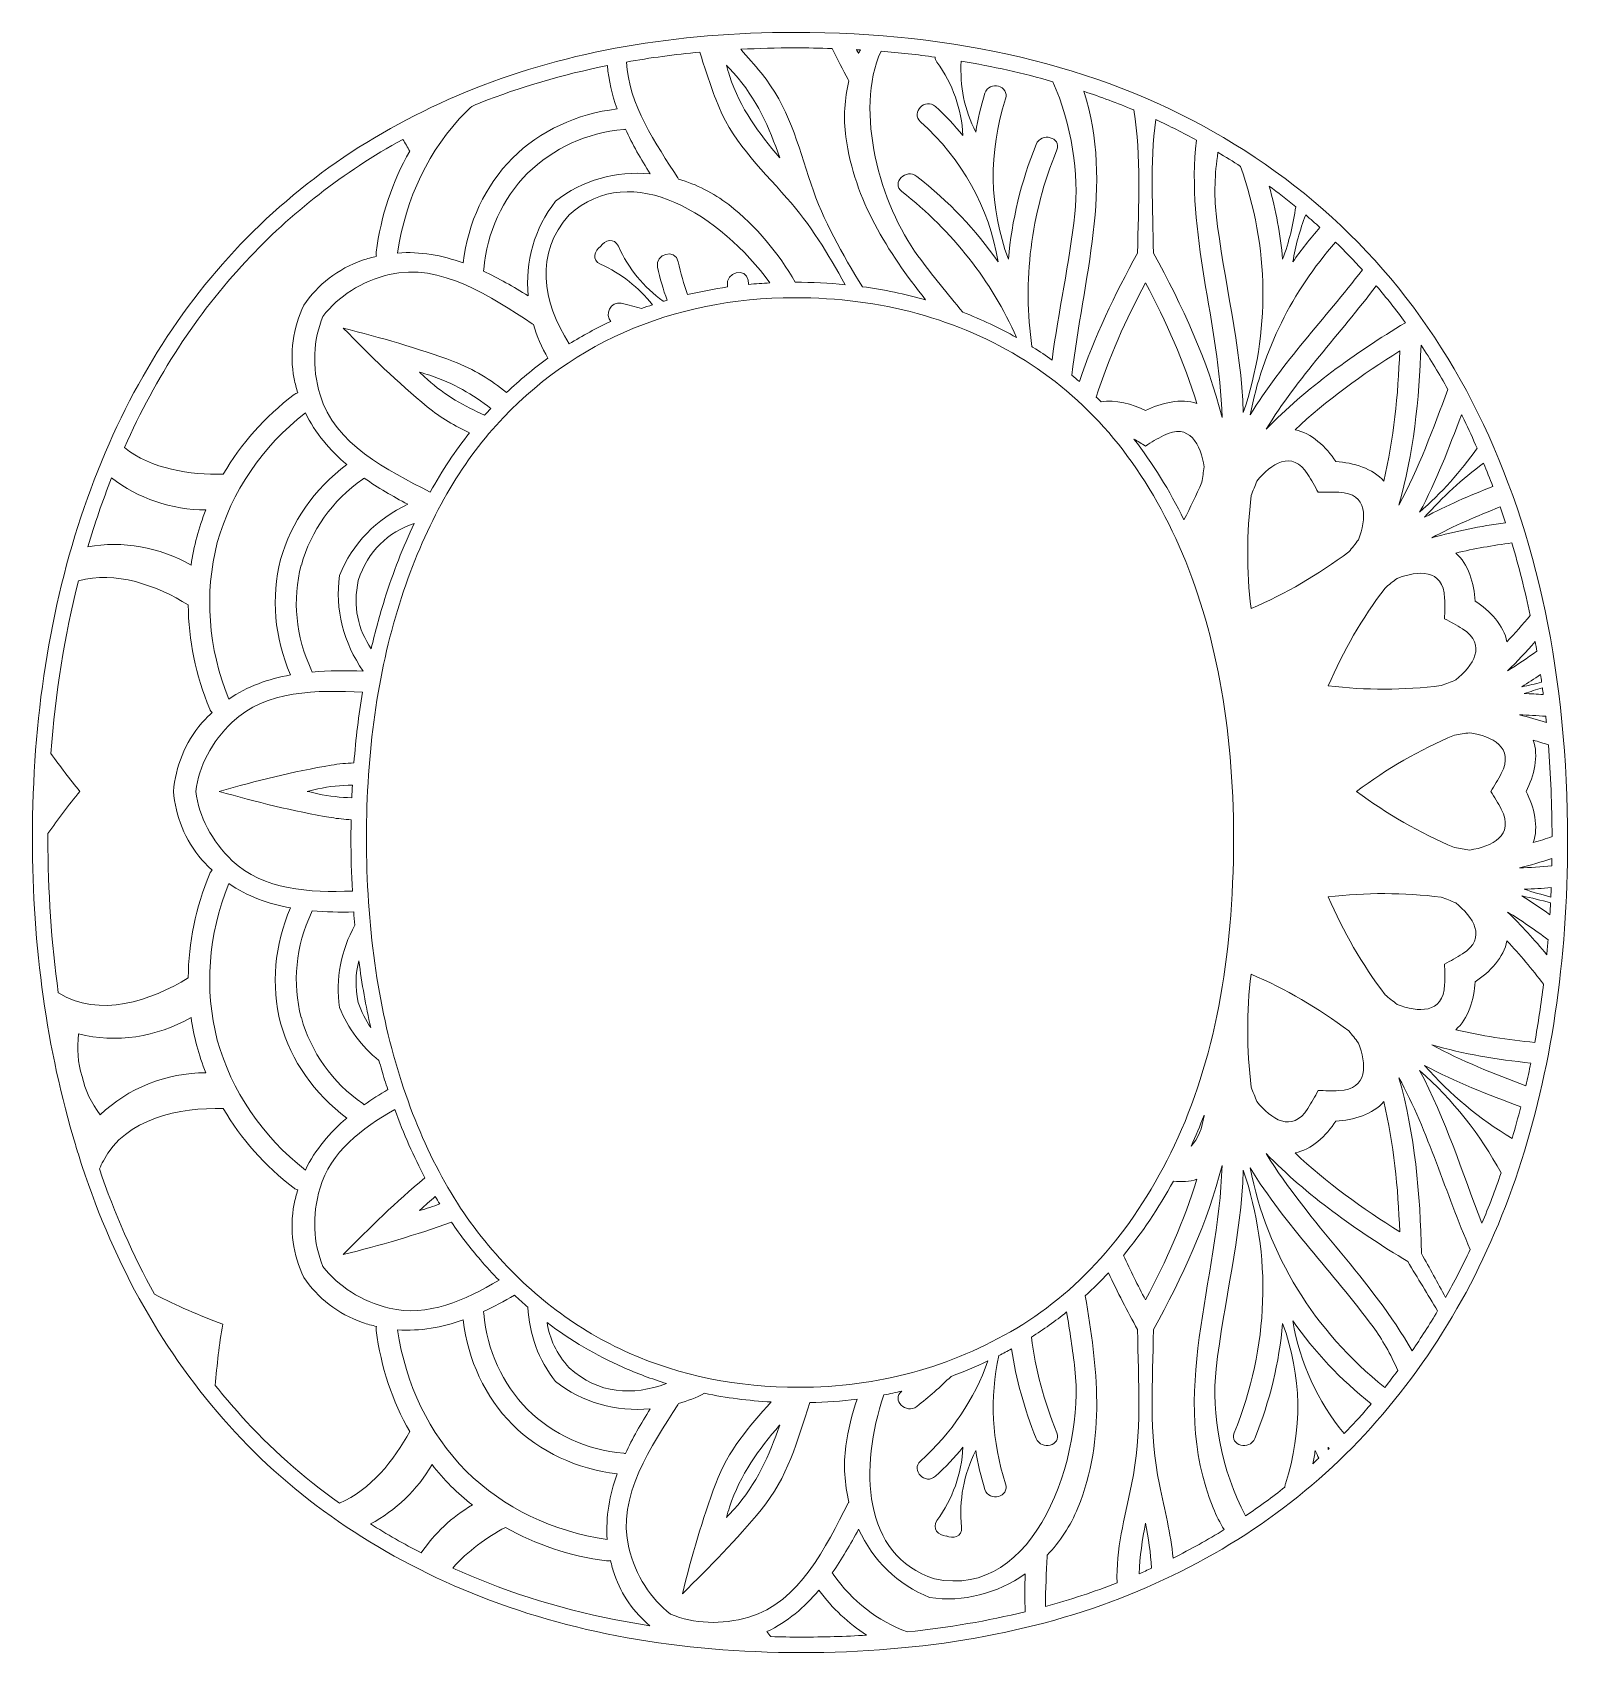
# Model space of a CAD drawing. Extents: x -703 to 2528, y -2539 to -41.
# Drawn here: x 51.6 to 448.4, y -2539.4 to -2120.6 of the extents above; entities that cross this region are included whole.
import ezdxf

# ---------------------------------------------------------------- set-up
doc = ezdxf.new("R2010")
doc.units = 0
doc.header["$MEASUREMENT"] = 0
doc.layers.add('Layer 1', color=7, linetype='Continuous', lineweight=0)

# ---------------------------------------------------------------- blocks, each defined once
blk = doc.blocks.new('Block_1')
at = {"layer": 'Layer 1', "true_color": 0xf8cbe3, "transparency": 33554687}
h = blk.add_hatch(color=254, dxfattribs=at)
h.dxf.hatch_style = 2
h.paths.add_polyline_path([(131.94, -2436.51), (131.94, -2436.51), (131.94, -2436.51)])
h = blk.add_hatch(color=254, dxfattribs=at)
h.dxf.hatch_style = 2
h.paths.add_polyline_path([(219.59, -2524.16), (219.59, -2524.16), (219.59, -2524.16)])
at = {"layer": 'Layer 1'}
for points in [[(131.94, -2436.51), (131.94, -2436.51), (131.94, -2436.51)], [(219.59, -2524.16), (219.59, -2524.16), (219.59, -2524.16)]]:
    blk.add_lwpolyline(points, close=True, dxfattribs=at)
for points, knots in [([(425.24, -2219), (409.81, -2187.69), (386.76, -2163.19), (356.72, -2146.2), (326.73, -2129.23), (290.37, -2120.63), (248.63, -2120.63), (217.88, -2120.63), (190.02, -2125.51), (165.82, -2135.14), (141.58, -2144.78), (120.71, -2158.89), (103.81, -2177.08), (86.92, -2195.26), (73.84, -2217.59), (64.95, -2243.45), (56.07, -2269.25), (51.57, -2298), (51.57, -2328.91), (51.57, -2356.98), (55.31, -2383.58), (62.69, -2408.08), (62.75, -2408.32), (62.83, -2408.55), (62.9, -2408.79), (63.38, -2410.38), (63.88, -2411.95), (64.39, -2413.52), (72.92, -2439.57), (85.72, -2462.17), (102.42, -2480.71), (119.14, -2499.27), (140.28, -2513.85), (165.26, -2524.04), (190.18, -2534.21), (218.79, -2539.37), (250.27, -2539.37), (281.93, -2539.37), (310.44, -2534.35), (335.01, -2524.45), (359.61, -2514.54), (380.66, -2500.01), (397.57, -2481.26), (414.46, -2462.53), (427.3, -2440.11), (435.74, -2414.62), (444.16, -2389.18), (448.43, -2360.52), (448.43, -2329.45), (448.43, -2287.39), (440.63, -2250.23), (425.24, -2219)], [0, 0, 0, 0, 1, 1, 1, 2, 2, 2, 3, 3, 3, 4, 4, 4, 5, 5, 5, 6, 6, 6, 7, 7, 7, 8, 8, 8, 9, 9, 9, 10, 10, 10, 11, 11, 11, 12, 12, 12, 13, 13, 13, 14, 14, 14, 15, 15, 15, 16, 16, 16, 17, 17, 17, 17]), ([(228.2, -2137.88), (232.16, -2148.43), (239.3, -2155.23), (246.62, -2163.43), (252.7, -2170.24), (257.3, -2177.94), (261.67, -2185.83), (257.46, -2185.42), (253.16, -2185.21), (248.78, -2185.2), (244.37, -2177.71), (238.92, -2170.86), (231.56, -2165.14), (227.62, -2162.08), (223.2, -2159.9), (218.63, -2158.57), (218.57, -2158.46), (218.52, -2158.34), (218.44, -2158.22), (212.84, -2149.62), (205.68, -2139.1), (205.13, -2128.28), (211.29, -2127.19), (217.62, -2126.35), (224.11, -2125.75), (225.36, -2129.83), (226.71, -2133.88), (228.2, -2137.88)], [0, 0, 0, 0, 1, 1, 1, 2, 2, 2, 3, 3, 3, 4, 4, 4, 5, 5, 5, 6, 6, 6, 7, 7, 7, 8, 8, 8, 9, 9, 9, 9]), ([(248.63, -2124.63), (251.89, -2124.63), (255.09, -2124.7), (258.28, -2124.81), (259.77, -2127.55), (261.13, -2130.27), (262.43, -2132.82), (262.49, -2132.95), (262.58, -2133), (262.65, -2133.11), (261.51, -2137.75), (261.18, -2142.68), (261.86, -2147.65), (264.14, -2164.2), (272.65, -2177.29), (282.46, -2189.74), (277.18, -2188.24), (271.73, -2187.11), (266.12, -2186.35), (260.96, -2177.88), (255.99, -2169.36), (252.85, -2159.83), (249.41, -2149.4), (247.09, -2139.81), (239.93, -2131.11), (238.22, -2129.03), (236.47, -2127), (234.67, -2124.99), (239.26, -2124.76), (243.9, -2124.63), (248.63, -2124.63)], [0, 0, 0, 0, 1, 1, 1, 2, 2, 2, 3, 3, 3, 4, 4, 4, 5, 5, 5, 6, 6, 6, 7, 7, 7, 8, 8, 8, 9, 9, 9, 10, 10, 10, 10]), ([(285.41, -2128.31), (289.49, -2134.03), (291.75, -2140.35), (292.12, -2147.28), (289.96, -2144.67), (287.64, -2142.14), (285.04, -2139.79), (282.42, -2137.42), (278.53, -2141.33), (281.17, -2143.72), (291.94, -2153.46), (298.83, -2165.78), (301.24, -2179.95), (295.47, -2171.72), (288.44, -2164.27), (280.18, -2157.83), (277.41, -2155.67), (273.5, -2159.57), (276.31, -2161.76), (289.49, -2172.03), (299.54, -2184.89), (305.98, -2199.5), (301.52, -2196.99), (296.89, -2194.81), (292.1, -2192.95), (288.14, -2188.19), (284.19, -2183.41), (280.5, -2178.4), (270.79, -2165.24), (263.94, -2140.84), (270.95, -2125.5), (275.69, -2125.88), (280.35, -2126.39), (284.92, -2127.02), (284.95, -2127.43), (285.1, -2127.87), (285.41, -2128.31)], [0, 0, 0, 0, 1, 1, 1, 2, 2, 2, 3, 3, 3, 4, 4, 4, 5, 5, 5, 6, 6, 6, 7, 7, 7, 8, 8, 8, 9, 9, 9, 10, 10, 10, 11, 11, 11, 12, 12, 12, 12]), ([(265.6, -2125.15), (265.44, -2125.46), (265.28, -2125.77), (265.13, -2126.09), (264.95, -2125.75), (264.76, -2125.42), (264.58, -2125.08), (264.92, -2125.1), (265.26, -2125.13), (265.6, -2125.15)], [0, 0, 0, 0, 1, 1, 1, 2, 2, 2, 3, 3, 3, 3]), ([(167.3, -2138.85), (177.6, -2134.75), (188.6, -2131.54), (200.21, -2129.2), (200.54, -2133.03), (201.42, -2136.77), (202.73, -2140.42), (192.26, -2141.64), (182.89, -2146.05), (175.64, -2153.11), (168.58, -2160.37), (164.17, -2169.73), (162.95, -2180.2), (157.49, -2178.25), (151.85, -2177.2), (145.97, -2177.65), (148.03, -2163.45), (154.09, -2150.95), (163.66, -2141.13), (163.66, -2141.13), (163.66, -2141.13), (163.66, -2141.13), (164.14, -2140.66), (164.64, -2140.2), (165.14, -2139.74), (165.86, -2139.45), (166.57, -2139.14), (167.3, -2138.85)], [0, 0, 0, 0, 1, 1, 1, 2, 2, 2, 3, 3, 3, 4, 4, 4, 5, 5, 5, 6, 6, 6, 7, 7, 7, 8, 8, 8, 9, 9, 9, 9]), ([(244.77, -2153.03), (244.77, -2153.03), (244.74, -2152.97), (244.74, -2152.97), (239.39, -2146.76), (234.55, -2140.31), (231.78, -2131.8), (231.49, -2130.91), (231.25, -2130.01), (230.97, -2129.13), (231.6, -2129.81), (232.25, -2130.47), (232.88, -2131.17), (238.89, -2137.83), (242.06, -2145.26), (244.77, -2153.03)], [0, 0, 0, 0, 1, 1, 1, 2, 2, 2, 3, 3, 3, 4, 4, 4, 5, 5, 5, 5]), ([(315.35, -2133.37), (320.24, -2144.31), (322.19, -2157.5), (321.06, -2167.54), (319.63, -2180.27), (316.78, -2192.74), (315.17, -2205.34), (313.57, -2204.2), (311.95, -2203.09), (310.29, -2202.05), (310.18, -2201.98), (310.07, -2201.92), (309.96, -2201.85), (307.51, -2184.92), (309.65, -2167.58), (316.37, -2151.02), (317.7, -2147.73), (312.37, -2146.31), (311.05, -2149.56), (307.12, -2159.26), (304.76, -2169.24), (303.87, -2179.25), (298.88, -2165.77), (298.68, -2151.66), (303.14, -2137.83), (304.23, -2134.44), (298.91, -2133), (297.82, -2136.37), (296.74, -2139.7), (296, -2143.05), (295.43, -2146.4), (292.5, -2140.63), (291.28, -2134.51), (291.67, -2128.05), (299.85, -2129.41), (307.74, -2131.19), (315.35, -2133.37)], [0, 0, 0, 0, 1, 1, 1, 2, 2, 2, 3, 3, 3, 4, 4, 4, 5, 5, 5, 6, 6, 6, 7, 7, 7, 8, 8, 8, 9, 9, 9, 10, 10, 10, 11, 11, 11, 12, 12, 12, 12]), ([(337.26, -2177.67), (331.39, -2188.33), (326.03, -2199.49), (322.24, -2210.89), (321.59, -2210.34), (320.95, -2209.79), (320.3, -2209.25), (323.01, -2184.57), (331.25, -2160.08), (323.36, -2135.85), (327.77, -2137.31), (332.08, -2138.92), (336.28, -2140.68), (338.32, -2152.94), (337.43, -2165.26), (337.26, -2177.67)], [0, 0, 0, 0, 1, 1, 1, 2, 2, 2, 3, 3, 3, 4, 4, 4, 5, 5, 5, 5]), ([(359.1, -2220.14), (355.46, -2205.53), (348.82, -2191.2), (341.37, -2177.67), (341.22, -2166.11), (340.43, -2154.61), (341.98, -2143.18), (345.57, -2144.83), (349.07, -2146.59), (352.5, -2148.46), (349.63, -2172.14), (358.5, -2196.06), (359.1, -2220.14)], [0, 0, 0, 0, 1, 1, 1, 2, 2, 2, 3, 3, 3, 4, 4, 4, 4]), ([(186.81, -2164.28), (181.29, -2171.17), (178.97, -2179.97), (179.72, -2188.73), (175.94, -2186.37), (172.09, -2184.16), (168.15, -2182.34), (168.18, -2182.2), (168.25, -2182.08), (168.27, -2181.92), (169.06, -2172.23), (173.1, -2163.66), (179.57, -2157.04), (186.19, -2150.58), (194.76, -2146.53), (204.45, -2145.74), (204.61, -2145.73), (204.73, -2145.65), (204.87, -2145.62), (206.69, -2149.56), (208.89, -2153.41), (211.26, -2157.19), (202.5, -2156.44), (193.7, -2158.76), (186.81, -2164.28)], [0, 0, 0, 0, 1, 1, 1, 2, 2, 2, 3, 3, 3, 4, 4, 4, 5, 5, 5, 6, 6, 6, 7, 7, 7, 8, 8, 8, 8]), ([(149.11, -2151.32), (144.63, -2159.18), (141.67, -2167.97), (140.46, -2177.43), (140.41, -2177.81), (140.45, -2178.16), (140.53, -2178.49), (139.34, -2178.77), (138.15, -2179.09), (136.94, -2179.51), (130.48, -2181.71), (125.36, -2185.9), (121.71, -2191.15), (118.99, -2196.94), (117.92, -2203.46), (119.24, -2210.17), (119.48, -2211.41), (119.8, -2212.6), (120.15, -2213.77), (119.82, -2213.87), (119.51, -2214.01), (119.2, -2214.25), (111.61, -2220.03), (105.48, -2226.98), (100.92, -2234.79), (92.38, -2235.03), (82.26, -2233.5), (75.36, -2227.92), (83.5, -2209.64), (94.01, -2193.5), (106.74, -2179.8), (118.4, -2167.26), (132, -2156.71), (147.33, -2148.27), (147.97, -2149.29), (148.56, -2150.31), (149.11, -2151.32)], [0, 0, 0, 0, 1, 1, 1, 2, 2, 2, 3, 3, 3, 4, 4, 4, 5, 5, 5, 6, 6, 6, 7, 7, 7, 8, 8, 8, 9, 9, 9, 10, 10, 10, 11, 11, 11, 12, 12, 12, 12]), ([(364.6, -2218.88), (364.06, -2201.6), (359.51, -2184.81), (357.57, -2167.54), (357.03, -2162.75), (357.2, -2157.25), (358.04, -2151.62), (360.02, -2152.8), (361.96, -2154), (363.87, -2155.25), (371.32, -2176.18), (371.59, -2198.17), (364.6, -2218.88)], [0, 0, 0, 0, 1, 1, 1, 2, 2, 2, 3, 3, 3, 4, 4, 4, 4]), ([(236.73, -2185.77), (236.68, -2185.41), (236.61, -2185.06), (236.56, -2184.7), (236.07, -2181.18), (230.74, -2182.62), (231.22, -2186.09), (231.24, -2186.2), (231.26, -2186.31), (231.28, -2186.43), (227.77, -2186.93), (224.32, -2187.59), (220.94, -2188.41), (219.95, -2185.66), (219.14, -2182.83), (218.51, -2179.9), (217.76, -2176.41), (212.43, -2177.83), (213.17, -2181.29), (213.8, -2184.24), (214.66, -2187.07), (215.64, -2189.83), (215.31, -2189.93), (214.98, -2190.03), (214.64, -2190.13), (209.57, -2186.46), (205.7, -2181.7), (203.04, -2175.87), (202.02, -2173.64), (199.5, -2174.29), (198.47, -2175.94), (196.82, -2176.97), (196.17, -2179.5), (198.39, -2180.51), (203.81, -2182.98), (208.3, -2186.48), (211.85, -2191.03), (210.91, -2191.34), (209.98, -2191.67), (209.05, -2192.01), (207.34, -2191.49), (205.6, -2191.02), (203.81, -2190.64), (200.9, -2190.02), (199.45, -2193.68), (201.14, -2195.31), (197.4, -2197.05), (193.79, -2199), (190.32, -2201.16), (183.42, -2190.12), (181.33, -2177.72), (190.34, -2167.81), (206.61, -2153.01), (229.58, -2168.14), (242.24, -2185.36), (240.39, -2185.46), (238.55, -2185.59), (236.73, -2185.77)], [0, 0, 0, 0, 1, 1, 1, 2, 2, 2, 3, 3, 3, 4, 4, 4, 5, 5, 5, 6, 6, 6, 7, 7, 7, 8, 8, 8, 9, 9, 9, 10, 10, 10, 11, 11, 11, 12, 12, 12, 13, 13, 13, 14, 14, 14, 15, 15, 15, 16, 16, 16, 17, 17, 17, 18, 18, 18, 19, 19, 19, 19]), ([(378.14, -2165.67), (377.53, -2170.24), (376.42, -2174.78), (374.76, -2179.25), (374.2, -2172.91), (373.04, -2166.59), (371.28, -2160.35), (373.62, -2162.06), (375.9, -2163.84), (378.14, -2165.67)], [0, 0, 0, 0, 1, 1, 1, 2, 2, 2, 3, 3, 3, 3]), ([(377.39, -2179.95), (378.11, -2175.73), (379.23, -2171.68), (380.73, -2167.81), (381.97, -2168.86), (383.2, -2169.94), (384.41, -2171.04), (381.9, -2173.89), (379.55, -2176.87), (377.39, -2179.95)], [0, 0, 0, 0, 1, 1, 1, 2, 2, 2, 3, 3, 3, 3]), ([(366.35, -2219.48), (369.68, -2202.75), (377.26, -2187.55), (388.45, -2174.83), (390.84, -2177.15), (393.15, -2179.55), (395.39, -2182.02), (385.67, -2194.58), (374.67, -2206.03), (366.35, -2219.48)], [0, 0, 0, 0, 1, 1, 1, 2, 2, 2, 3, 3, 3, 3]), ([(180.75, -2195.91), (180.87, -2195.99), (180.98, -2196.04), (181.1, -2196.1), (181.98, -2199.11), (183.23, -2202.05), (184.85, -2204.83), (181.1, -2207.53), (177.53, -2210.48), (174.16, -2213.7), (170.09, -2210.47), (165.72, -2207.67), (160.41, -2205.67), (151.13, -2202.2), (141.58, -2199.5), (131.94, -2197.06), (138.87, -2204.19), (145.99, -2211.1), (153.64, -2217.4), (157.15, -2220.29), (160.8, -2222.39), (164.6, -2224.09), (160.91, -2228.72), (157.5, -2233.83), (154.4, -2239.42), (143.42, -2233.86), (129.62, -2226.96), (125.92, -2214.28), (123.81, -2207.07), (124.16, -2200.1), (126.69, -2194.02), (130.69, -2188.8), (136.55, -2185.01), (143.84, -2183.23), (157.05, -2180.01), (170.31, -2189.11), (180.75, -2195.91)], [0, 0, 0, 0, 1, 1, 1, 2, 2, 2, 3, 3, 3, 4, 4, 4, 5, 5, 5, 6, 6, 6, 7, 7, 7, 8, 8, 8, 9, 9, 9, 10, 10, 10, 11, 11, 11, 12, 12, 12, 12]), ([(339.32, -2218.39), (335.92, -2216.64), (331.49, -2215.47), (327.82, -2216.09), (327.41, -2215.68), (327.01, -2215.28), (326.6, -2214.88), (329.75, -2204.79), (334.26, -2194.88), (339.32, -2185.35), (344.65, -2195.4), (349.39, -2205.87), (352.56, -2216.54), (348.62, -2215.1), (343.27, -2216.35), (339.32, -2218.39)], [0, 0, 0, 0, 1, 1, 1, 2, 2, 2, 3, 3, 3, 4, 4, 4, 5, 5, 5, 5]), ([(306.01, -2455.5), (288.99, -2465.66), (270.05, -2470.81), (249.73, -2470.81), (233.85, -2470.81), (219.07, -2467.83), (205.81, -2461.95), (192.55, -2456.08), (180.63, -2447.1), (170.4, -2435.25), (160.14, -2423.39), (152.08, -2408.22), (146.44, -2390.14), (140.79, -2372), (137.92, -2351.4), (137.92, -2328.91), (137.92, -2306.6), (140.79, -2286.24), (146.44, -2268.37), (152.08, -2250.56), (159.87, -2235.74), (169.59, -2224.33), (179.28, -2212.94), (191.01, -2204.15), (204.44, -2198.19), (217.89, -2192.22), (232.76, -2189.2), (248.63, -2189.2), (270.94, -2189.2), (290.97, -2194.66), (308.17, -2205.44), (325.34, -2216.21), (338.75, -2232.34), (348.02, -2253.39), (357.35, -2274.56), (362.08, -2299.97), (362.08, -2328.91), (362.08, -2360.19), (356.94, -2386.87), (346.82, -2408.21), (336.73, -2429.44), (323.01, -2445.35), (306.01, -2455.5)], [0, 0, 0, 0, 1, 1, 1, 2, 2, 2, 3, 3, 3, 4, 4, 4, 5, 5, 5, 6, 6, 6, 7, 7, 7, 8, 8, 8, 9, 9, 9, 10, 10, 10, 11, 11, 11, 12, 12, 12, 13, 13, 13, 14, 14, 14, 14]), ([(370.5, -2223.19), (378.6, -2209.94), (389.65, -2198.46), (398.98, -2186.1), (401.59, -2189.18), (404.1, -2192.36), (406.49, -2195.65), (393.49, -2203.55), (380.8, -2212.52), (370.5, -2223.19)], [0, 0, 0, 0, 1, 1, 1, 2, 2, 2, 3, 3, 3, 3]), ([(404.83, -2242.8), (408.57, -2229.67), (410.07, -2215.51), (410.54, -2201.48), (412.98, -2205.16), (415.3, -2208.96), (417.48, -2212.88), (413.67, -2223.04), (409.97, -2233.32), (404.83, -2242.8)], [0, 0, 0, 0, 1, 1, 1, 2, 2, 2, 3, 3, 3, 3]), ([(400.91, -2236.59), (398.22, -2233.37), (392.96, -2231.79), (388.51, -2231.57), (386.11, -2227.83), (382.1, -2224.06), (377.97, -2223.35), (386.05, -2215.69), (395.39, -2209), (405.03, -2202.96), (404.63, -2214.33), (403.5, -2225.77), (400.91, -2236.59)], [0, 0, 0, 0, 1, 1, 1, 2, 2, 2, 3, 3, 3, 4, 4, 4, 4]), ([(168.48, -2219.53), (163.28, -2217.3), (158.3, -2214.5), (153.7, -2210.35), (153, -2209.73), (152.34, -2209.07), (151.65, -2208.44), (151.65, -2208.44), (151.65, -2208.44), (151.65, -2208.44), (152.54, -2208.72), (153.44, -2208.97), (154.33, -2209.25), (160.41, -2211.23), (165.43, -2214.27), (170.08, -2217.8), (169.54, -2218.37), (169, -2218.94), (168.48, -2219.53)], [0, 0, 0, 0, 1, 1, 1, 2, 2, 2, 3, 3, 3, 4, 4, 4, 5, 5, 5, 6, 6, 6, 6]), ([(132.85, -2232.34), (124.39, -2238.63), (118.48, -2247.13), (115.73, -2256.88), (113.24, -2266.69), (114.11, -2277.01), (118.29, -2286.69), (112.58, -2287.72), (107.17, -2289.63), (102.31, -2292.96), (96.99, -2279.64), (95.99, -2265.78), (99.36, -2252.49), (103.08, -2239.3), (110.88, -2227.79), (122.14, -2218.92), (124.7, -2224.24), (128.43, -2228.59), (132.85, -2232.34)], [0, 0, 0, 0, 1, 1, 1, 2, 2, 2, 3, 3, 3, 4, 4, 4, 5, 5, 5, 6, 6, 6, 6]), ([(353.86, -2236.9), (352.46, -2240.21), (350.92, -2243.44), (349.25, -2246.58), (345.5, -2238.95), (341.19, -2231.99), (336.32, -2225.73), (337.33, -2226.31), (338.33, -2226.91), (339.32, -2227.53), (340.81, -2226.58), (342.34, -2225.66), (343.93, -2224.83), (350.74, -2221.26), (353.6, -2227.29), (354.46, -2232.95), (354.3, -2234.27), (354.1, -2235.59), (353.86, -2236.9)], [0, 0, 0, 0, 1, 1, 1, 2, 2, 2, 3, 3, 3, 4, 4, 4, 5, 5, 5, 6, 6, 6, 6]), ([(421.65, -2220.77), (422.84, -2223.18), (423.96, -2225.63), (425.05, -2228.11), (420.79, -2234.12), (415.82, -2239.67), (410.17, -2244.64), (414.5, -2236.56), (417.79, -2228.03), (420.96, -2219.43), (421.19, -2219.88), (421.43, -2220.32), (421.65, -2220.77)], [0, 0, 0, 0, 1, 1, 1, 2, 2, 2, 3, 3, 3, 4, 4, 4, 4]), ([(381.3, -2234.85), (382.26, -2236.36), (383.12, -2237.91), (383.94, -2239.49), (385.72, -2239.41), (387.5, -2239.38), (389.29, -2239.46), (396.98, -2239.77), (396.43, -2246.42), (394.36, -2251.75), (393.55, -2252.82), (392.72, -2253.86), (391.86, -2254.87), (384.01, -2260.81), (375.58, -2265.69), (366.59, -2269.54), (365.43, -2259.83), (365.45, -2250.09), (366.66, -2240.33), (367.11, -2239.08), (367.6, -2237.83), (368.12, -2236.6), (371.7, -2232.14), (377.18, -2228.34), (381.3, -2234.85)], [0, 0, 0, 0, 1, 1, 1, 2, 2, 2, 3, 3, 3, 4, 4, 4, 5, 5, 5, 6, 6, 6, 7, 7, 7, 8, 8, 8, 8]), ([(96.41, -2244.06), (95.5, -2246.35), (94.71, -2248.68), (94.04, -2251.07), (94.04, -2251.07), (94.04, -2251.07), (94.04, -2251.07), (93.43, -2253.47), (92.95, -2255.88), (92.59, -2258.31), (84.47, -2253.67), (74.84, -2251.94), (65.91, -2253.57), (66.8, -2250.6), (67.73, -2247.65), (68.73, -2244.75), (69.78, -2241.7), (70.89, -2238.7), (72.06, -2235.75), (78.83, -2241.06), (87.56, -2244.02), (96.41, -2244.06)], [0, 0, 0, 0, 1, 1, 1, 2, 2, 2, 3, 3, 3, 4, 4, 4, 5, 5, 5, 6, 6, 6, 7, 7, 7, 7]), ([(137.07, -2285.68), (132.62, -2285.53), (128.18, -2285.55), (123.86, -2285.94), (123.81, -2285.79), (123.82, -2285.66), (123.75, -2285.52), (119.59, -2276.72), (118.75, -2267.27), (121.04, -2258.3), (121.04, -2258.3), (121.1, -2258.32), (121.1, -2258.32), (123.6, -2249.41), (129, -2241.62), (137, -2236.09), (137.12, -2236), (137.23, -2235.9), (137.33, -2235.8), (140.87, -2238.29), (144.69, -2240.51), (148.62, -2242.6), (140.65, -2246.33), (134.2, -2252.74), (130.99, -2260.97), (130.99, -2260.97), (130.99, -2260.97), (130.99, -2260.97), (129.66, -2269.69), (132.04, -2278.47), (137.07, -2285.68)], [0, 0, 0, 0, 1, 1, 1, 2, 2, 2, 3, 3, 3, 4, 4, 4, 5, 5, 5, 6, 6, 6, 7, 7, 7, 8, 8, 8, 9, 9, 9, 10, 10, 10, 10]), ([(411.46, -2245.93), (416.08, -2240.69), (421.2, -2236.03), (426.72, -2231.97), (427.54, -2233.96), (428.34, -2235.96), (429.11, -2237.99), (423.09, -2240.34), (417.17, -2242.88), (411.46, -2245.93)], [0, 0, 0, 0, 1, 1, 1, 2, 2, 2, 3, 3, 3, 3]), ([(432.39, -2247.36), (425.88, -2248.25), (419.48, -2249.51), (413.31, -2251.27), (418.99, -2248.19), (424.95, -2245.63), (431.01, -2243.25), (431.48, -2244.61), (431.94, -2245.98), (432.39, -2247.36)], [0, 0, 0, 0, 1, 1, 1, 2, 2, 2, 3, 3, 3, 3]), ([(135.82, -2262.26), (135.82, -2262.26), (135.82, -2262.26), (135.82, -2262.26), (138.28, -2254.54), (143.58, -2249.9), (150.25, -2247.52), (147.39, -2253.61), (144.85, -2260.16), (142.63, -2267.16), (141.32, -2271.28), (140.17, -2275.54), (139.16, -2279.92), (135.79, -2274.97), (134.33, -2269.08), (135.82, -2262.26)], [0, 0, 0, 0, 1, 1, 1, 2, 2, 2, 3, 3, 3, 4, 4, 4, 5, 5, 5, 5]), ([(432.75, -2278.13), (432.04, -2274), (428.27, -2270), (424.53, -2267.59), (424.32, -2263.14), (422.73, -2257.88), (419.51, -2255.19), (424.25, -2254.06), (429.1, -2253.22), (434.02, -2252.58), (435.83, -2258.66), (437.41, -2264.9), (438.75, -2271.32), (436.82, -2273.67), (434.82, -2275.95), (432.75, -2278.13)], [0, 0, 0, 0, 1, 1, 1, 2, 2, 2, 3, 3, 3, 4, 4, 4, 5, 5, 5, 5]), ([(55.58, -2327.71), (58.2, -2323.96), (60.96, -2320.32), (63.85, -2316.79), (61.25, -2313.61), (58.75, -2310.35), (56.36, -2307), (57.51, -2291.43), (59.89, -2276.52), (63.49, -2262.39), (72.98, -2259.58), (83.8, -2263.64), (91.86, -2268.6), (91.91, -2277.64), (93.74, -2286.73), (97.42, -2295.53), (97.57, -2295.89), (97.77, -2296.17), (98, -2296.42), (97.12, -2297.25), (96.25, -2298.13), (95.41, -2299.08), (90.92, -2304.23), (88.58, -2310.42), (88.05, -2316.79), (88.58, -2323.16), (90.92, -2329.34), (95.41, -2334.49), (96.25, -2335.45), (97.12, -2336.32), (98, -2337.15), (97.77, -2337.4), (97.57, -2337.69), (97.42, -2338.04), (93.74, -2346.84), (91.91, -2355.93), (91.86, -2364.98), (82.28, -2370.87), (68.79, -2375.5), (58.28, -2368.82), (58.27, -2368.82), (58.27, -2368.82), (58.27, -2368.81), (56.48, -2355.92), (55.57, -2342.6), (55.57, -2328.91), (55.57, -2328.51), (55.58, -2328.11), (55.58, -2327.71)], [0, 0, 0, 0, 1, 1, 1, 2, 2, 2, 3, 3, 3, 4, 4, 4, 5, 5, 5, 6, 6, 6, 7, 7, 7, 8, 8, 8, 9, 9, 9, 10, 10, 10, 11, 11, 11, 12, 12, 12, 13, 13, 13, 14, 14, 14, 15, 15, 15, 16, 16, 16, 16]), ([(416.61, -2272.16), (418.19, -2272.98), (419.74, -2273.84), (421.26, -2274.8), (427.76, -2278.92), (423.96, -2284.41), (419.5, -2287.99), (418.27, -2288.5), (417.03, -2288.99), (415.77, -2289.44), (406.01, -2290.65), (396.27, -2290.67), (386.56, -2289.51), (390.41, -2280.52), (395.3, -2272.09), (401.23, -2264.25), (402.25, -2263.39), (403.29, -2262.55), (404.35, -2261.75), (409.68, -2259.67), (416.33, -2259.13), (416.64, -2266.81), (416.72, -2268.61), (416.69, -2270.38), (416.61, -2272.16), (416.61, -2272.16), (416.61, -2272.16), (416.61, -2272.16)], [0, 0, 0, 0, 1, 1, 1, 2, 2, 2, 3, 3, 3, 4, 4, 4, 5, 5, 5, 6, 6, 6, 7, 7, 7, 8, 8, 8, 9, 9, 9, 9]), ([(440.48, -2280.55), (438.01, -2282.32), (435.49, -2284.02), (432.91, -2285.6), (435.38, -2283.21), (437.76, -2280.69), (440.06, -2278.07), (440.21, -2278.89), (440.34, -2279.73), (440.48, -2280.55)], [0, 0, 0, 0, 1, 1, 1, 2, 2, 2, 3, 3, 3, 3]), ([(441.71, -2288.58), (440.03, -2289.01), (438.33, -2289.41), (436.62, -2289.76), (438.25, -2288.74), (439.85, -2287.69), (441.44, -2286.6), (441.53, -2287.26), (441.62, -2287.92), (441.71, -2288.58)], [0, 0, 0, 0, 1, 1, 1, 2, 2, 2, 3, 3, 3, 3]), ([(442.15, -2291.77), (440.51, -2291.65), (438.87, -2291.55), (437.22, -2291.5), (438.78, -2290.98), (440.34, -2290.5), (441.91, -2290.06), (441.99, -2290.63), (442.08, -2291.19), (442.15, -2291.77)], [0, 0, 0, 0, 1, 1, 1, 2, 2, 2, 3, 3, 3, 3]), ([(103.25, -2298.86), (111.9, -2290.6), (125.34, -2290.57), (136.92, -2291.14), (135.93, -2297.05), (135.18, -2303.16), (134.68, -2309.44), (132.77, -2309.5), (130.82, -2309.68), (128.82, -2310.01), (119.05, -2311.64), (109.43, -2314.08), (99.86, -2316.79), (99.86, -2316.79), (99.86, -2316.79), (99.86, -2316.79), (109.43, -2319.49), (119.05, -2321.93), (128.82, -2323.56), (130.58, -2323.85), (132.28, -2324.02), (133.97, -2324.1), (133.94, -2325.69), (133.92, -2327.3), (133.92, -2328.91), (133.92, -2333.53), (134.05, -2338.08), (134.28, -2342.55), (123.35, -2342.95), (111.25, -2342.36), (103.25, -2334.71), (97.83, -2329.53), (94.65, -2323.31), (93.79, -2316.79), (94.65, -2310.26), (97.83, -2304.05), (103.25, -2298.86)], [0, 0, 0, 0, 1, 1, 1, 2, 2, 2, 3, 3, 3, 4, 4, 4, 5, 5, 5, 6, 6, 6, 7, 7, 7, 8, 8, 8, 9, 9, 9, 10, 10, 10, 11, 11, 11, 12, 12, 12, 12]), ([(442.96, -2298.98), (440.64, -2298.25), (438.3, -2297.58), (435.96, -2297), (438.24, -2297.06), (440.51, -2297.19), (442.78, -2297.38), (442.84, -2297.92), (442.91, -2298.44), (442.96, -2298.98)], [0, 0, 0, 0, 1, 1, 1, 2, 2, 2, 3, 3, 3, 3]), ([(431.27, -2321.4), (434.84, -2328.22), (428.81, -2331.07), (423.16, -2331.94), (421.83, -2331.77), (420.51, -2331.57), (419.2, -2331.33), (410.14, -2327.5), (401.7, -2322.65), (393.87, -2316.79), (401.7, -2310.93), (410.14, -2306.07), (419.2, -2302.24), (420.51, -2302.01), (421.83, -2301.8), (423.16, -2301.64), (428.81, -2302.51), (434.84, -2305.36), (431.27, -2312.17), (430.44, -2313.76), (429.52, -2315.29), (428.57, -2316.79), (429.52, -2318.29), (430.44, -2319.81), (431.27, -2321.4)], [0, 0, 0, 0, 1, 1, 1, 2, 2, 2, 3, 3, 3, 4, 4, 4, 5, 5, 5, 6, 6, 6, 7, 7, 7, 8, 8, 8, 8]), ([(439.56, -2330.03), (441.01, -2326.09), (439.75, -2320.74), (437.71, -2316.79), (439.75, -2312.83), (441.01, -2307.48), (439.56, -2303.54), (440.87, -2303.93), (442.17, -2304.34), (443.46, -2304.77), (444.07, -2312.48), (444.39, -2320.38), (444.42, -2328.47), (442.8, -2329.02), (441.19, -2329.55), (439.56, -2330.03)], [0, 0, 0, 0, 1, 1, 1, 2, 2, 2, 3, 3, 3, 4, 4, 4, 5, 5, 5, 5]), ([(134.14, -2318.43), (131.28, -2318.36), (128.36, -2318.06), (125.34, -2317.42), (124.43, -2317.22), (123.53, -2316.99), (122.62, -2316.79), (123.53, -2316.58), (124.43, -2316.35), (125.34, -2316.15), (128.41, -2315.5), (131.38, -2315.2), (134.3, -2315.14), (134.24, -2316.23), (134.19, -2317.33), (134.14, -2318.43)], [0, 0, 0, 0, 1, 1, 1, 2, 2, 2, 3, 3, 3, 4, 4, 4, 5, 5, 5, 5]), ([(444.36, -2336.06), (441.56, -2336.32), (438.76, -2336.5), (435.96, -2336.57), (438.78, -2335.87), (441.59, -2335.05), (444.39, -2334.14), (444.38, -2334.78), (444.37, -2335.42), (444.36, -2336.06)], [0, 0, 0, 0, 1, 1, 1, 2, 2, 2, 3, 3, 3, 3]), ([(118.29, -2346.89), (114.11, -2356.56), (113.24, -2366.88), (115.73, -2376.7), (118.48, -2386.44), (124.39, -2394.94), (132.85, -2401.23), (128.43, -2404.98), (124.7, -2409.34), (122.14, -2414.65), (110.88, -2405.78), (103.08, -2394.28), (99.36, -2381.08), (95.99, -2367.79), (96.99, -2353.93), (102.31, -2340.62), (107.17, -2343.94), (112.58, -2345.85), (118.29, -2346.89)], [0, 0, 0, 0, 1, 1, 1, 2, 2, 2, 3, 3, 3, 4, 4, 4, 5, 5, 5, 6, 6, 6, 6]), ([(416.64, -2366.76), (416.33, -2374.45), (409.68, -2373.9), (404.35, -2371.83), (403.29, -2371.02), (402.25, -2370.19), (401.23, -2369.33), (395.3, -2361.48), (390.41, -2353.05), (386.56, -2344.06), (386.56, -2344.06), (386.56, -2344.06), (386.56, -2344.06), (396.27, -2342.9), (406.01, -2342.92), (415.77, -2344.13), (417.03, -2344.59), (418.27, -2345.07), (419.5, -2345.59), (423.96, -2349.17), (427.76, -2354.65), (421.26, -2358.77), (419.74, -2359.73), (418.19, -2360.59), (416.61, -2361.42), (416.69, -2363.19), (416.72, -2364.97), (416.64, -2366.76)], [0, 0, 0, 0, 1, 1, 1, 2, 2, 2, 3, 3, 3, 4, 4, 4, 5, 5, 5, 6, 6, 6, 7, 7, 7, 8, 8, 8, 9, 9, 9, 9]), ([(443.85, -2348.66), (441.49, -2346.97), (439.09, -2345.35), (436.62, -2343.82), (439.12, -2344.32), (441.59, -2344.93), (444.02, -2345.62), (443.97, -2346.63), (443.91, -2347.65), (443.85, -2348.66)], [0, 0, 0, 0, 1, 1, 1, 2, 2, 2, 3, 3, 3, 3]), ([(444.09, -2344.09), (441.79, -2343.5), (439.5, -2342.84), (437.22, -2342.07), (439.56, -2342), (441.88, -2341.85), (444.2, -2341.65), (444.17, -2342.46), (444.13, -2343.28), (444.09, -2344.09)], [0, 0, 0, 0, 1, 1, 1, 2, 2, 2, 3, 3, 3, 3]), ([(134.92, -2351.38), (131.39, -2357.84), (129.86, -2365.24), (130.99, -2372.61), (133.12, -2378.07), (136.68, -2382.72), (141.16, -2386.32), (141.63, -2388.01), (142.12, -2389.68), (142.63, -2391.33), (142.9, -2392.18), (143.17, -2393.02), (143.45, -2393.86), (141.35, -2395.1), (139.29, -2396.39), (137.33, -2397.77), (137.23, -2397.68), (137.12, -2397.58), (137, -2397.49), (129, -2391.96), (123.6, -2384.17), (121.1, -2375.26), (121.1, -2375.26), (121.04, -2375.27), (121.04, -2375.27), (118.75, -2366.31), (119.59, -2356.85), (123.75, -2348.06), (123.82, -2347.91), (123.81, -2347.78), (123.86, -2347.64), (127.39, -2347.96), (131, -2348.02), (134.64, -2347.95), (134.72, -2349.1), (134.82, -2350.24), (134.92, -2351.38)], [0, 0, 0, 0, 1, 1, 1, 2, 2, 2, 3, 3, 3, 4, 4, 4, 5, 5, 5, 6, 6, 6, 7, 7, 7, 8, 8, 8, 9, 9, 9, 10, 10, 10, 11, 11, 11, 12, 12, 12, 12]), ([(443.05, -2359.01), (439.84, -2355.12), (436.47, -2351.41), (432.91, -2347.98), (436.52, -2350.18), (439.99, -2352.61), (443.39, -2355.15), (443.28, -2356.44), (443.17, -2357.73), (443.05, -2359.01)], [0, 0, 0, 0, 1, 1, 1, 2, 2, 2, 3, 3, 3, 3]), ([(419.51, -2378.38), (422.73, -2375.69), (424.32, -2370.43), (424.53, -2365.99), (424.53, -2365.99), (424.53, -2365.99), (424.53, -2365.99), (428.27, -2363.58), (432.04, -2359.57), (432.75, -2355.44), (436.08, -2358.95), (439.22, -2362.72), (442.22, -2366.63), (441.59, -2371.73), (440.83, -2376.74), (439.94, -2381.66), (433, -2381), (426.14, -2379.97), (419.51, -2378.38)], [0, 0, 0, 0, 1, 1, 1, 2, 2, 2, 3, 3, 3, 4, 4, 4, 5, 5, 5, 6, 6, 6, 6]), ([(135.95, -2360.58), (136.75, -2366.51), (137.77, -2372.26), (139.03, -2377.83), (137.7, -2375.95), (136.61, -2373.8), (135.82, -2371.31), (135.82, -2371.31), (135.82, -2371.31), (135.82, -2371.31), (134.97, -2367.44), (135.08, -2363.86), (135.95, -2360.58)], [0, 0, 0, 0, 1, 1, 1, 2, 2, 2, 3, 3, 3, 4, 4, 4, 4]), ([(366.59, -2364.03), (375.58, -2367.88), (384.01, -2372.77), (391.86, -2378.7), (392.72, -2379.72), (393.55, -2380.76), (394.36, -2381.82), (396.43, -2387.15), (396.98, -2393.8), (389.29, -2394.12), (387.5, -2394.19), (385.72, -2394.16), (383.94, -2394.09), (383.94, -2394.09), (383.94, -2394.09), (383.94, -2394.09), (383.12, -2395.66), (382.26, -2397.21), (381.3, -2398.73), (377.18, -2405.23), (371.7, -2401.43), (368.12, -2396.97), (367.6, -2395.74), (367.11, -2394.5), (366.66, -2393.24), (365.45, -2383.48), (365.43, -2373.74), (366.59, -2364.03)], [0, 0, 0, 0, 1, 1, 1, 2, 2, 2, 3, 3, 3, 4, 4, 4, 5, 5, 5, 6, 6, 6, 7, 7, 7, 8, 8, 8, 9, 9, 9, 9]), ([(96.41, -2389.51), (86.22, -2389.55), (76.18, -2393.48), (69.12, -2400.38), (66.81, -2397.39), (65.22, -2394.01), (64.4, -2390.45), (63.33, -2386.95), (63.02, -2383.24), (63.52, -2379.49), (73.09, -2381.93), (83.74, -2380.32), (92.59, -2375.26), (92.95, -2377.69), (93.43, -2380.11), (94.04, -2382.51), (94.04, -2382.51), (94.04, -2382.51), (94.04, -2382.51), (94.71, -2384.89), (95.5, -2387.23), (96.41, -2389.51)], [0, 0, 0, 0, 1, 1, 1, 2, 2, 2, 3, 3, 3, 4, 4, 4, 5, 5, 5, 6, 6, 6, 7, 7, 7, 7]), ([(437.64, -2392.86), (429.33, -2389.74), (421.05, -2386.5), (413.31, -2382.3), (421.53, -2384.64), (430.16, -2386.11), (438.91, -2386.99), (438.51, -2388.96), (438.09, -2390.92), (437.64, -2392.86)], [0, 0, 0, 0, 1, 1, 1, 2, 2, 2, 3, 3, 3, 3]), ([(410.65, -2436.24), (410.34, -2420.86), (408.94, -2405.2), (404.83, -2390.78), (412.45, -2404.83), (416.91, -2420.61), (423.25, -2435.21), (421.26, -2439.44), (419.13, -2443.56), (416.87, -2447.57), (414.79, -2443.81), (412.76, -2440), (410.65, -2436.24)], [0, 0, 0, 0, 1, 1, 1, 2, 2, 2, 3, 3, 3, 4, 4, 4, 4]), ([(410.17, -2388.93), (418.81, -2396.54), (425.88, -2405.47), (431.23, -2415.41), (429.72, -2419.84), (428.06, -2424.18), (426.27, -2428.41), (421.11, -2415.1), (416.9, -2401.48), (410.17, -2388.93)], [0, 0, 0, 0, 1, 1, 1, 2, 2, 2, 3, 3, 3, 3]), ([(411.46, -2387.64), (419.44, -2391.91), (427.84, -2395.17), (436.33, -2398.3), (435.62, -2401.07), (434.87, -2403.8), (434.07, -2406.5), (425.68, -2401.46), (418.07, -2395.15), (411.46, -2387.64)], [0, 0, 0, 0, 1, 1, 1, 2, 2, 2, 3, 3, 3, 3]), ([(83.16, -2446.75), (77.57, -2436.7), (72.81, -2425.89), (68.9, -2414.37), (69.21, -2413.66), (69.54, -2412.95), (69.91, -2412.24), (75.68, -2401.2), (89.68, -2398.47), (100.92, -2398.78), (105.48, -2406.59), (111.61, -2413.55), (119.2, -2419.33), (119.51, -2419.56), (119.82, -2419.71), (120.15, -2419.81), (119.8, -2420.97), (119.48, -2422.16), (119.24, -2423.41), (117.92, -2430.11), (118.99, -2436.63), (121.71, -2442.42), (125.36, -2447.67), (130.48, -2451.86), (136.94, -2454.07), (138.15, -2454.48), (139.34, -2454.81), (140.53, -2455.09), (140.45, -2455.41), (140.41, -2455.76), (140.46, -2456.14), (141.67, -2465.6), (144.63, -2474.39), (149.11, -2482.25), (145.14, -2489.6), (138.95, -2497.41), (130.93, -2500.74), (121.52, -2494.03), (112.98, -2486.46), (105.39, -2478.04), (103.14, -2475.54), (100.97, -2472.96), (98.86, -2470.31), (99.24, -2465.02), (99.89, -2459.75), (100.76, -2454.52), (94.75, -2452.26), (88.87, -2449.69), (83.16, -2446.75)], [0, 0, 0, 0, 1, 1, 1, 2, 2, 2, 3, 3, 3, 4, 4, 4, 5, 5, 5, 6, 6, 6, 7, 7, 7, 8, 8, 8, 9, 9, 9, 10, 10, 10, 11, 11, 11, 12, 12, 12, 13, 13, 13, 14, 14, 14, 15, 15, 15, 16, 16, 16, 16]), ([(125.92, -2419.29), (128.63, -2410.01), (136.76, -2403.82), (145.23, -2398.99), (147.53, -2405.27), (150.13, -2411.17), (153.04, -2416.67), (145.62, -2422.84), (138.69, -2429.57), (131.94, -2436.51), (141.4, -2434.12), (150.76, -2431.47), (159.88, -2428.09), (162.23, -2431.55), (164.73, -2434.82), (167.37, -2437.87), (168.94, -2439.68), (170.55, -2441.42), (172.19, -2443.11), (163.5, -2448.32), (153.66, -2452.74), (143.84, -2450.34), (136.55, -2448.56), (130.69, -2444.77), (126.69, -2439.55), (126.69, -2439.55), (126.69, -2439.55), (126.69, -2439.55), (124.16, -2433.47), (123.81, -2426.5), (125.92, -2419.29)], [0, 0, 0, 0, 1, 1, 1, 2, 2, 2, 3, 3, 3, 4, 4, 4, 5, 5, 5, 6, 6, 6, 7, 7, 7, 8, 8, 8, 9, 9, 9, 10, 10, 10, 10]), ([(388.51, -2402), (388.51, -2402), (388.51, -2402), (388.51, -2402), (392.96, -2401.79), (398.22, -2400.2), (400.91, -2396.98), (403.5, -2407.8), (404.63, -2419.24), (405.03, -2430.62), (405.03, -2430.62), (405.03, -2430.62), (405.03, -2430.62), (395.39, -2424.58), (386.05, -2417.88), (377.97, -2410.22), (382.1, -2409.51), (386.11, -2405.74), (388.51, -2402)], [0, 0, 0, 0, 1, 1, 1, 2, 2, 2, 3, 3, 3, 4, 4, 4, 5, 5, 5, 6, 6, 6, 6]), ([(354.46, -2400.63), (354, -2403.63), (352.97, -2406.72), (351.1, -2408.45), (352.28, -2405.87), (353.4, -2403.22), (354.44, -2400.5), (354.45, -2400.54), (354.46, -2400.58), (354.46, -2400.63)], [0, 0, 0, 0, 1, 1, 1, 2, 2, 2, 3, 3, 3, 3]), ([(370.5, -2410.38), (380.96, -2421.21), (393.88, -2430.3), (407.09, -2438.29), (409.65, -2442.58), (412.29, -2446.8), (414.83, -2451.07), (412.74, -2454.59), (410.53, -2458.03), (408.21, -2461.37), (398.02, -2443.19), (381.53, -2428.43), (370.5, -2410.38)], [0, 0, 0, 0, 1, 1, 1, 2, 2, 2, 3, 3, 3, 4, 4, 4, 4]), ([(342.91, -2495.95), (340.15, -2482.68), (341.19, -2469.34), (341.37, -2455.9), (348.82, -2442.37), (355.46, -2428.05), (359.1, -2413.44), (358.36, -2443.25), (344.92, -2472.82), (356.81, -2501.99), (357.61, -2503.96), (358.58, -2505.82), (359.66, -2507.59), (355.4, -2510.21), (351, -2512.66), (346.45, -2514.93), (345.85, -2508.63), (344.28, -2502.53), (342.91, -2495.95)], [0, 0, 0, 0, 1, 1, 1, 2, 2, 2, 3, 3, 3, 4, 4, 4, 5, 5, 5, 6, 6, 6, 6]), ([(357.57, -2466.04), (359.51, -2448.77), (364.06, -2431.97), (364.6, -2414.69), (372.06, -2436.81), (371.25, -2460.37), (362.26, -2482.55), (360.93, -2485.85), (366.26, -2487.27), (367.58, -2484.02), (371.51, -2474.31), (373.87, -2464.34), (374.76, -2454.32), (379.75, -2467.8), (379.95, -2481.92), (375.49, -2495.74), (375.4, -2496.05), (375.37, -2496.33), (375.36, -2496.6), (372.08, -2499.2), (368.68, -2501.68), (365.17, -2504.03), (358.91, -2492.48), (356.31, -2477.28), (357.57, -2466.04)], [0, 0, 0, 0, 1, 1, 1, 2, 2, 2, 3, 3, 3, 4, 4, 4, 5, 5, 5, 6, 6, 6, 7, 7, 7, 8, 8, 8, 8]), ([(401.15, -2470.86), (382.9, -2456.21), (370.82, -2436.54), (366.35, -2414.09), (375.46, -2428.83), (387.79, -2441.15), (398.13, -2455.17), (400.49, -2458.37), (402.67, -2462.23), (404.54, -2466.47), (403.43, -2467.95), (402.3, -2469.42), (401.15, -2470.86)], [0, 0, 0, 0, 1, 1, 1, 2, 2, 2, 3, 3, 3, 4, 4, 4, 4]), ([(346.55, -2417.5), (348.67, -2417.78), (350.76, -2417.69), (352.56, -2417.03), (349.39, -2427.7), (344.65, -2438.17), (339.32, -2448.23), (337.31, -2444.45), (335.39, -2440.62), (333.61, -2436.73), (338.35, -2430.98), (342.68, -2424.57), (346.55, -2417.5)], [0, 0, 0, 0, 1, 1, 1, 2, 2, 2, 3, 3, 3, 4, 4, 4, 4]), ([(155.73, -2421.5), (156.11, -2422.14), (156.48, -2422.77), (156.86, -2423.39), (156.03, -2423.72), (155.2, -2424.04), (154.33, -2424.32), (153.44, -2424.61), (152.54, -2424.85), (151.65, -2425.13), (151.65, -2425.13), (151.65, -2425.13), (151.65, -2425.13), (152.34, -2424.5), (153, -2423.85), (153.7, -2423.22), (154.37, -2422.62), (155.05, -2422.05), (155.73, -2421.5)], [0, 0, 0, 0, 1, 1, 1, 2, 2, 2, 3, 3, 3, 4, 4, 4, 5, 5, 5, 6, 6, 6, 6]), ([(313.87, -2514.19), (317.18, -2510.74), (319.93, -2506.64), (321.82, -2501.99), (329.21, -2483.86), (326.81, -2465.58), (323.76, -2447.18), (325.82, -2445.29), (327.8, -2443.29), (329.73, -2441.2), (332.07, -2446.19), (334.61, -2451.1), (337.26, -2455.9), (337.44, -2469.34), (338.48, -2482.68), (335.72, -2495.95), (333.89, -2504.74), (331.69, -2512.67), (331.96, -2521.34), (326.03, -2523.66), (319.86, -2525.71), (313.47, -2527.46), (313.43, -2523), (313.7, -2518.58), (313.92, -2514.55), (313.93, -2514.41), (313.88, -2514.31), (313.87, -2514.19)], [0, 0, 0, 0, 1, 1, 1, 2, 2, 2, 3, 3, 3, 4, 4, 4, 5, 5, 5, 6, 6, 6, 7, 7, 7, 8, 8, 8, 9, 9, 9, 9]), ([(179.57, -2476.53), (173.1, -2469.91), (169.06, -2461.34), (168.27, -2451.65), (168.25, -2451.49), (168.18, -2451.38), (168.15, -2451.23), (170.86, -2449.98), (173.53, -2448.53), (176.17, -2446.99), (177.31, -2448.05), (178.47, -2449.08), (179.64, -2450.09), (180.03, -2457.04), (182.39, -2463.78), (186.81, -2469.29), (186.81, -2469.29), (186.81, -2469.29), (186.81, -2469.29), (193.7, -2474.81), (202.5, -2477.14), (211.26, -2476.38), (208.89, -2480.17), (206.69, -2484.02), (204.87, -2487.95), (204.72, -2487.92), (204.61, -2487.85), (204.45, -2487.83), (194.76, -2487.04), (186.19, -2483), (179.57, -2476.53)], [0, 0, 0, 0, 1, 1, 1, 2, 2, 2, 3, 3, 3, 4, 4, 4, 5, 5, 5, 6, 6, 6, 7, 7, 7, 8, 8, 8, 9, 9, 9, 10, 10, 10, 10]), ([(200.17, -2510.13), (185.98, -2508.08), (173.48, -2502.01), (163.66, -2492.45), (154.09, -2482.62), (148.03, -2470.12), (145.97, -2455.93), (151.85, -2456.38), (157.49, -2455.32), (162.95, -2453.37), (164.17, -2463.84), (168.58, -2473.21), (175.64, -2480.46), (175.64, -2480.46), (175.64, -2480.46), (175.64, -2480.46), (182.89, -2487.53), (192.26, -2491.93), (202.73, -2493.15), (200.78, -2498.61), (199.73, -2504.25), (200.17, -2510.13)], [0, 0, 0, 0, 1, 1, 1, 2, 2, 2, 3, 3, 3, 4, 4, 4, 5, 5, 5, 6, 6, 6, 7, 7, 7, 7]), ([(321.06, -2466.04), (323.56, -2488.25), (310.97, -2525.99), (284.79, -2520.29), (284.79, -2520.29), (284.79, -2520.29), (284.79, -2520.29), (265.97, -2514.28), (265.36, -2491.53), (271.66, -2472.77), (273.23, -2472.47), (274.79, -2472.15), (276.34, -2471.79), (276.33, -2471.8), (276.32, -2471.81), (276.31, -2471.82), (273.5, -2474), (277.41, -2477.9), (280.18, -2475.74), (283.31, -2473.3), (286.27, -2470.71), (289.05, -2467.98), (292.27, -2466.8), (295.44, -2465.48), (298.56, -2464), (295.1, -2473.85), (289.22, -2482.57), (281.17, -2489.86), (278.53, -2492.25), (282.42, -2496.16), (285.04, -2493.78), (287.64, -2491.43), (289.96, -2488.91), (292.12, -2486.29), (291.75, -2493.23), (289.49, -2499.54), (285.41, -2505.27), (284, -2507.25), (285.81, -2509.16), (287.75, -2509.24), (287.75, -2509.24), (287.76, -2509.19), (287.76, -2509.19), (289.48, -2510.1), (291.99, -2509.4), (291.76, -2506.97), (291.09, -2499.97), (292.29, -2493.37), (295.43, -2487.18), (296, -2490.52), (296.74, -2493.87), (297.82, -2497.21), (298.91, -2500.58), (304.23, -2499.13), (303.14, -2495.74), (299.58, -2484.72), (299, -2473.52), (301.43, -2462.59), (302.52, -2462.04), (303.6, -2461.47), (304.68, -2460.87), (305.88, -2468.68), (307.98, -2476.43), (311.05, -2484.02), (312.37, -2487.27), (317.7, -2485.85), (316.37, -2482.55), (313.08, -2474.45), (310.9, -2466.17), (309.81, -2457.84), (312.96, -2455.86), (315.99, -2453.7), (318.91, -2451.34), (319.74, -2456.22), (320.51, -2461.11), (321.06, -2466.04)], [0, 0, 0, 0, 1, 1, 1, 2, 2, 2, 3, 3, 3, 4, 4, 4, 5, 5, 5, 6, 6, 6, 7, 7, 7, 8, 8, 8, 9, 9, 9, 10, 10, 10, 11, 11, 11, 12, 12, 12, 13, 13, 13, 14, 14, 14, 15, 15, 15, 16, 16, 16, 17, 17, 17, 18, 18, 18, 19, 19, 19, 20, 20, 20, 21, 21, 21, 22, 22, 22, 23, 23, 23, 24, 24, 24, 25, 25, 25, 25]), ([(377.39, -2453.62), (382.97, -2461.58), (389.75, -2468.81), (397.66, -2475.1), (396.65, -2476.27), (395.63, -2477.43), (394.6, -2478.58), (393.32, -2480), (392.01, -2481.38), (390.68, -2482.75), (383.78, -2474.36), (379.25, -2464.54), (377.39, -2453.62)], [0, 0, 0, 0, 1, 1, 1, 2, 2, 2, 3, 3, 3, 4, 4, 4, 4]), ([(204.19, -2465.61), (207.86, -2467.24), (211.65, -2468.64), (215.53, -2469.84), (206.82, -2473.04), (197.87, -2472.6), (190.34, -2465.76), (187.04, -2462.13), (185.24, -2458.17), (184.6, -2454.07), (190.75, -2458.7), (197.29, -2462.56), (204.19, -2465.61)], [0, 0, 0, 0, 1, 1, 1, 2, 2, 2, 3, 3, 3, 4, 4, 4, 4]), ([(262.65, -2500.47), (262.58, -2500.57), (262.49, -2500.63), (262.43, -2500.75), (256.79, -2511.86), (249.86, -2526.37), (236.81, -2530.19), (229.6, -2532.29), (222.63, -2531.94), (216.55, -2529.42), (211.33, -2525.41), (207.54, -2519.55), (205.76, -2512.26), (202.54, -2499.05), (211.64, -2485.8), (218.44, -2475.35), (218.52, -2475.23), (218.57, -2475.12), (218.63, -2475), (220.92, -2474.33), (223.17, -2473.46), (225.34, -2472.36), (230.91, -2473.52), (236.67, -2474.27), (242.58, -2474.6), (236.76, -2481), (231.42, -2487.1), (228.2, -2495.69), (224.73, -2504.97), (222.03, -2514.52), (219.59, -2524.16), (226.71, -2517.23), (233.63, -2510.12), (239.93, -2502.47), (246.86, -2494.05), (249.26, -2484.8), (252.52, -2474.77), (256.66, -2474.67), (260.74, -2474.38), (264.76, -2473.87), (263.45, -2477.69), (262.45, -2481.69), (261.86, -2485.93), (261.18, -2490.89), (261.51, -2495.82), (262.65, -2500.47)], [0, 0, 0, 0, 1, 1, 1, 2, 2, 2, 3, 3, 3, 4, 4, 4, 5, 5, 5, 6, 6, 6, 7, 7, 7, 8, 8, 8, 9, 9, 9, 10, 10, 10, 11, 11, 11, 12, 12, 12, 13, 13, 13, 14, 14, 14, 15, 15, 15, 15]), ([(244.77, -2480.55), (242.06, -2488.31), (238.89, -2495.74), (232.88, -2502.41), (232.25, -2503.1), (231.6, -2503.76), (230.97, -2504.45), (231.25, -2503.56), (231.49, -2502.66), (231.78, -2501.77), (234.55, -2493.26), (239.39, -2486.81), (244.74, -2480.6), (244.74, -2480.6), (244.77, -2480.55), (244.77, -2480.55)], [0, 0, 0, 0, 1, 1, 1, 2, 2, 2, 3, 3, 3, 4, 4, 4, 5, 5, 5, 5]), ([(382.55, -2490.55), (382.79, -2489.43), (383.01, -2488.3), (383.2, -2487.18), (383.53, -2487.83), (383.82, -2488.48), (384.11, -2489.14), (383.59, -2489.61), (383.07, -2490.08), (382.55, -2490.55)], [0, 0, 0, 0, 1, 1, 1, 2, 2, 2, 3, 3, 3, 3]), ([(386.56, -2486.84), (386.54, -2486.66), (386.52, -2486.48), (386.51, -2486.29), (386.6, -2486.4), (386.7, -2486.51), (386.79, -2486.62), (386.71, -2486.69), (386.63, -2486.77), (386.56, -2486.84)], [0, 0, 0, 0, 1, 1, 1, 2, 2, 2, 3, 3, 3, 3]), ([(154.88, -2490.79), (156.41, -2492.71), (158.03, -2494.57), (159.76, -2496.34), (159.76, -2496.34), (159.76, -2496.34), (159.76, -2496.34), (161.54, -2498.07), (163.39, -2499.7), (165.32, -2501.22), (160.01, -2504.31), (155.47, -2508.6), (152.11, -2513.6), (147.57, -2511.27), (143.19, -2508.77), (138.96, -2506.12), (145.48, -2502.68), (151.08, -2497.31), (154.88, -2490.79)], [0, 0, 0, 0, 1, 1, 1, 2, 2, 2, 3, 3, 3, 4, 4, 4, 5, 5, 5, 6, 6, 6, 6]), ([(166.77, -2520.34), (164.56, -2519.44), (162.39, -2518.49), (160.24, -2517.51), (164.05, -2513.13), (169.05, -2509.59), (173.85, -2507), (181.71, -2511.47), (190.5, -2514.43), (199.96, -2515.65), (200.34, -2515.7), (200.69, -2515.65), (201.02, -2515.57), (201.29, -2516.76), (201.62, -2517.95), (202.03, -2519.16), (203.88, -2524.56), (207.12, -2529), (211.19, -2532.45), (195.33, -2529.97), (180.47, -2525.93), (166.77, -2520.34)], [0, 0, 0, 0, 1, 1, 1, 2, 2, 2, 3, 3, 3, 4, 4, 4, 5, 5, 5, 6, 6, 6, 7, 7, 7, 7]), ([(277.77, -2534), (270.14, -2531.2), (263.5, -2526.17), (258.61, -2519.1), (258.53, -2518.98), (258.43, -2518.87), (258.33, -2518.77), (260.82, -2515.23), (263.04, -2511.41), (265.13, -2507.48), (268.86, -2515.45), (275.27, -2521.9), (283.49, -2525.11), (292.22, -2526.45), (301, -2524.06), (308.21, -2519.03), (308.1, -2522.31), (308.08, -2525.59), (308.23, -2528.81), (298.55, -2531.18), (288.38, -2532.92), (277.77, -2534)], [0, 0, 0, 0, 1, 1, 1, 2, 2, 2, 3, 3, 3, 4, 4, 4, 5, 5, 5, 6, 6, 6, 7, 7, 7, 7]), ([(337.69, -2518.99), (337.83, -2514.55), (338.49, -2510.23), (339.32, -2505.88), (340.05, -2509.76), (340.65, -2513.62), (340.88, -2517.57), (339.82, -2518.05), (338.76, -2518.53), (337.69, -2518.99)], [0, 0, 0, 0, 1, 1, 1, 2, 2, 2, 3, 3, 3, 3]), ([(241.45, -2533.96), (246.76, -2531.41), (251.12, -2527.68), (254.87, -2523.25), (258.36, -2527.94), (262.53, -2531.85), (267.21, -2534.86), (261.67, -2535.2), (256.03, -2535.37), (250.27, -2535.37), (247.66, -2535.37), (245.07, -2535.32), (242.5, -2535.25), (242.15, -2534.82), (241.79, -2534.4), (241.45, -2533.96)], [0, 0, 0, 0, 1, 1, 1, 2, 2, 2, 3, 3, 3, 4, 4, 4, 5, 5, 5, 5])]:
    blk.add_open_spline(points, degree=3, knots=knots, dxfattribs=at)

msp = doc.modelspace()

# ---------------------------------------------------------------- block references
at = {"layer": 'Layer 1'}
msp.add_blockref('Block_1', (0, 0), dxfattribs=at)

doc.saveas('drawing.dxf')
